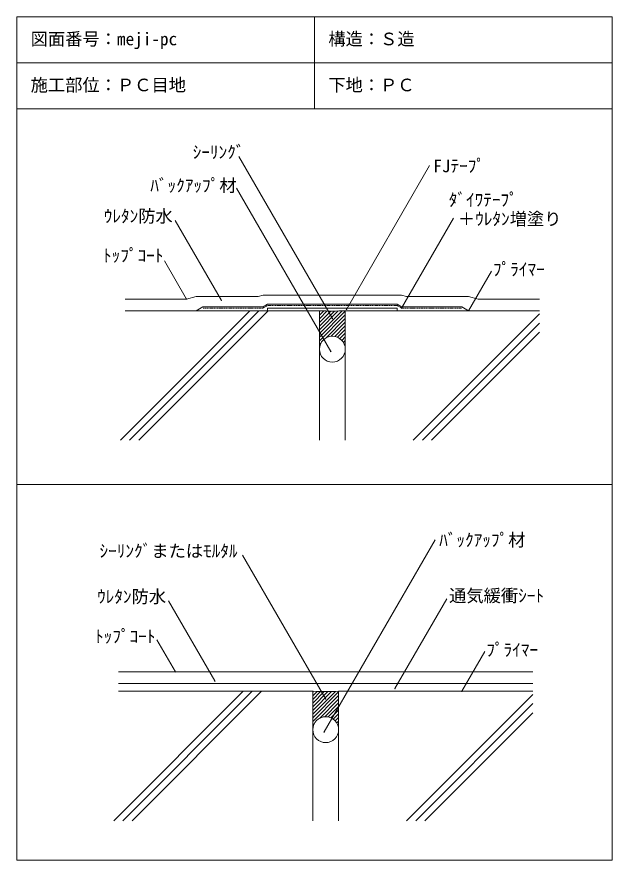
# Model space of a CAD drawing. Units: millimetres, scale not verified. Extents: x -517 to 518, y -673 to 792.
import ezdxf
from ezdxf.enums import TextEntityAlignment as Align

# ---------------------------------------------------------------- set-up
doc = ezdxf.new("R2010")
doc.units = ezdxf.units.MM
doc.header["$PDMODE"] = 32
doc.header["$PDSIZE"] = 0.8
doc.linetypes.add('DASHED2', pattern=[3, 2, -1])
doc.layers.add('0-0', color=7, linetype='Continuous', lineweight=13)
doc.styles.add('ＭＳ ゴシック', font='')
doc.styles.get('ＭＳ ゴシック').set_extended_font_data('MS Gothic')

msp = doc.modelspace()

# ---------------------------------------------------------------- linework, layer by layer
at = {"layer": '0-0'}
for p, q in [((-516.864, 792.357), (-516.864, -673.469)), ((-516.864, 792.357), (517.853, 792.357)), ((0.494, 792.357), (0.494, 632.357)), ((517.853, 792.357), (517.853, -673.469)), ((-516.864, 712.357), (517.853, 712.357)), ((-516.864, 632.357), (517.853, 632.357)), ((31.535, 267.905), (-131.165, 549.709)), ((56.168, 283.819), (200.569, 533.929)), ((28.852, 210.738), (-134.924, 494.406)), ((151.846, 286.059), (241.998, 442.207)), ((-161.275, 299.552), (-241.479, 438.468)), ((-221.934, 301.809), (-260.152, 368.005)), ((268.243, 281.559), (308.04, 350.489)), ((-336.955, 56.559), (-111.955, 281.559)), ((9.051, 281.559), (-328.449, 281.559)), ((-321.045, 56.559), (-96.045, 281.559)), ((-305.136, 56.559), (-80.136, 281.559)), ((144.051, 286.059), (-80.949, 286.059)), ((-80.949, 286.059), (-80.949, 281.559)), ((9.051, 281.559), (9.051, 56.559)), ((54.051, 281.559), (391.551, 281.559)), ((54.051, 281.559), (54.051, 56.559)), ((144.051, 286.059), (144.051, 281.559)), ((172.162, 56.559), (391.551, 275.949)), ((188.071, 56.559), (391.551, 260.039)), ((203.981, 56.559), (391.551, 244.129)), ((-516.864, -20.556), (517.853, -20.556)), ((17.284, -450.704), (210.115, -116.711)), ((19.968, -393.537), (-124.585, -143.164)), ((140.278, -375.383), (230.431, -219.235)), ((-172.843, -361.89), (-253.046, -222.974)), ((-241.296, -346.133), (-273.362, -290.593)), ((256.676, -379.883), (296.472, -310.953)), ((-348.523, -604.883), (-123.523, -379.883)), ((-2.516, -379.883), (-340.016, -379.883)), ((-332.613, -604.883), (-107.613, -379.883)), ((-316.703, -604.883), (-91.703, -379.883)), ((-2.516, -379.883), (-2.516, -604.883)), ((42.484, -379.883), (379.984, -379.883)), ((42.484, -379.883), (42.484, -604.883)), ((160.594, -604.883), (379.984, -385.493)), ((176.504, -604.883), (379.984, -401.403)), ((192.414, -604.883), (379.984, -417.313)), ((-516.864, -673.469), (517.853, -673.469))]:
    msp.add_line(p, q, dxfattribs=at)
at = {"layer": '0-0', "color": 4}
for p, q in [((-88.743, 308.559), (-97.14, 306.309)), ((151.846, 308.559), (-88.743, 308.559)), ((151.846, 308.559), (160.243, 306.309)), ((-221.934, 301.809), (-328.449, 301.809)), ((-205.14, 306.309), (-221.934, 301.809)), ((-97.14, 306.309), (-205.14, 306.309)), ((268.243, 306.309), (160.243, 306.309)), ((268.243, 306.309), (285.037, 301.809)), ((391.551, 301.809), (285.037, 301.809)), ((-193.449, 288.309), (-205.14, 281.559)), ((-88.743, 288.309), (-193.449, 288.309)), ((-80.949, 292.809), (-88.743, 288.309)), ((144.051, 292.809), (-80.949, 292.809)), ((256.551, 288.309), (268.243, 281.559)), ((-340.016, -346.133), (379.984, -346.133))]:
    msp.add_line(p, q, dxfattribs=at)
at = {"layer": '0-0', "color": 5, "linetype": 'DASHED2'}
for p, q in [((-88.743, 286.059), (-193.449, 286.059)), ((-80.949, 290.559), (-88.743, 286.059)), ((144.051, 290.559), (-80.949, 290.559))]:
    msp.add_line(p, q, dxfattribs=at)
at = {"layer": '0-0', "color": 2}
for p, q in [((9.051, 280.123), (10.422, 281.493)), ((9.051, 241.939), (48.426, 281.313)), ((9.051, 273.759), (16.54, 281.248)), ((9.051, 248.303), (41.864, 281.116)), ((9.051, 267.395), (22.741, 281.084)), ((9.051, 254.667), (35.399, 281.014)), ((9.051, 261.031), (29.026, 281.005)), ((9.051, 235.575), (54.051, 280.575)), ((9.051, 229.211), (54.051, 274.211)), ((20.615, 234.41), (54.051, 267.847)), ((29.743, 237.174), (54.051, 261.483)), ((35.779, 236.846), (54.051, 255.119)), ((40.63, 235.334), (54.051, 248.755)), ((44.68, 233.02), (54.051, 242.391)), ((48.06, 230.035), (54.051, 236.027)), ((9.051, 222.847), (11.888, 225.684)), ((50.795, 226.407), (54.051, 229.663)), ((52.825, 222.073), (54.051, 223.299)), ((53.954, 216.838), (54.051, 216.935)), ((-2.516, -381.32), (-1.146, -379.949)), ((-2.516, -419.503), (36.859, -380.129)), ((-2.516, -387.684), (4.973, -380.195)), ((-2.516, -413.139), (30.297, -380.327)), ((-2.516, -394.048), (11.173, -380.358)), ((-2.516, -406.775), (23.832, -380.428)), ((-2.516, -400.412), (17.458, -380.437)), ((-2.516, -425.867), (42.484, -380.867)), ((-2.516, -432.231), (42.484, -387.231)), ((9.047, -427.032), (42.484, -393.595)), ((18.175, -424.268), (42.484, -399.959)), ((24.212, -424.596), (42.484, -406.323)), ((29.063, -426.108), (42.484, -412.687)), ((33.113, -428.423), (42.484, -419.051)), ((-2.516, -438.595), (0.321, -435.758)), ((36.492, -431.407), (42.484, -425.415)), ((39.228, -435.036), (42.484, -431.779)), ((41.258, -439.369), (42.484, -438.143)), ((42.387, -444.604), (42.484, -444.507))]:
    msp.add_line(p, q, dxfattribs=at)
at = {"layer": '0-0', "color": 3}
msp.add_line((-340.016, -366.383), (379.984, -366.383), dxfattribs=at)
at = {"layer": '0-0', "color": 4}
msp.add_lwpolyline([(144.051, 292.809), (151.846, 288.309), (256.551, 288.309)], dxfattribs=at)
at = {"layer": '0-0', "color": 5, "linetype": 'DASHED2'}
msp.add_lwpolyline([(144.051, 290.559), (151.846, 286.059), (256.551, 286.059)], dxfattribs=at)
at = {"layer": '0-0', "color": 5}
for centre in [(31.551, 214.747), (19.984, -446.695)]:
    msp.add_circle(centre, 22.5, dxfattribs=at)
at = {"layer": '0-0', "color": 2}
for centre in [(31.551, 732.248), (19.984, 70.806)]:
    msp.add_arc(centre, 451.25, 267.14196, 272.85804, dxfattribs=at)
at = {"layer": '0-0'}
for p in [(-221.934, 301.809), (-161.275, 299.552), (56.168, 283.819), (151.846, 286.059), (268.243, 281.559), (31.535, 267.905), (28.852, 210.738), (-241.296, -346.133), (-172.843, -361.89), (140.278, -375.383), (256.676, -379.883), (19.968, -393.537), (17.284, -450.704)]:
    msp.add_point(p, dxfattribs=at)

# ---------------------------------------------------------------- texts
at = {"layer": '0-0', "style": 'ＭＳ ゴシック'}
for s, p in [('図面番号：meji-pc', (-492.864, 736.357)), ('構造：Ｓ造', (24.494, 736.357)), ('施工部位：ＰＣ目地', (-492.864, 656.357)), ('下地：ＰＣ', (24.494, 656.357)), ('ｼｰﾘﾝｸﾞ', (-211.274, 539.678)), ('FJﾃｰﾌﾟ', (206.874, 515.666)), ('ﾊﾞｯｸｱｯﾌﾟ材', (-284.957, 481.784)), ('ﾀﾞｲﾜﾃｰﾌﾟ', (233.843, 456.942)), ('ｳﾚﾀﾝ防水', (-365.876, 428.496)), ('＋ｳﾚﾀﾝ増塗り', (249.779, 423.621)), ('ﾄｯﾌﾟｺｰﾄ', (-367.065, 360.151)), ('ﾌﾟﾗｲﾏｰ', (310.626, 335.973)), ('ﾊﾞｯｸｱｯﾌﾟ材', (217.205, -134.51)), ('ｼｰﾘﾝｸﾞまたはﾓﾙﾀﾙ', (-373.183, -153.558)), ('ｳﾚﾀﾝ防水', (-377.443, -232.946)), ('通気緩衝ｼｰﾄ', (234.453, -231.291)), ('ﾄｯﾌﾟｺｰﾄ', (-380.969, -301.991)), ('ﾌﾟﾗｲﾏｰ', (299.059, -325.47))]:
    msp.add_text(s, height=21.99, dxfattribs=at).set_placement(p, align=Align.BOTTOM_LEFT)

doc.saveas('drawing.dxf')
